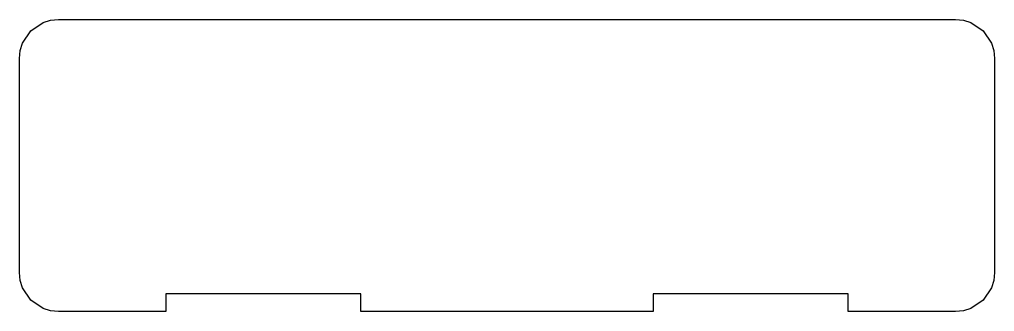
# Model space of a CAD drawing. Extents: x 0.1 to 100, y 0.1 to 30.
import ezdxf

# ---------------------------------------------------------------- set-up
doc = ezdxf.new("R2010")
doc.units = 0
doc.layers.add('Layer_1', color=7, linetype='CONTINUOUS')

msp = doc.modelspace()

# ---------------------------------------------------------------- linework, layer by layer
at = {"layer": 'Layer_1', "color": 7}
msp.add_lwpolyline([(4.049998, 30.027391), (96.050006, 30.027391), (96.858115, 29.946407), (97.609879, 29.714016), (98.881001, 28.858391), (99.736623, 27.587266), (99.969012, 26.8355), (100.049996, 26.027391), (100.049996, 4.050001), (99.969012, 3.241892), (99.736623, 2.490126), (98.881001, 1.219001), (97.609879, 0.363376), (96.858115, 0.130985), (96.050006, 0.050001), (86.045486, 0.050001), (85.049996, 0.050001), (85.049996, 0.050001), (85.049996, 0.950001), (85.049996, 1.850001), (84.061116, 1.850001), (66.054096, 1.850001), (65.050006, 1.850001), (65.050006, 0.950001), (65.050006, 0.050001), (35.05, 0.050001), (35.05, 0.950001), (35.05, 1.850001), (34.050139, 1.850001), (16.054929, 1.850001), (15.05, 1.850001), (15.05, 0.950001), (15.05, 0.050001), (14.052837, 0.050001), (4.049998, 0.050001), (3.241889, 0.130985), (2.490124, 0.363376), (1.218999, 1.219001), (0.363375, 2.490126), (0.130984, 3.241892), (0.05, 4.050001), (0.05, 26.027391), (0.130984, 26.8355), (0.363375, 27.587266), (1.218999, 28.858391), (2.490124, 29.714016), (3.241889, 29.946407), (4.049998, 30.027391)], close=True, dxfattribs=at)

doc.saveas('drawing.dxf')
